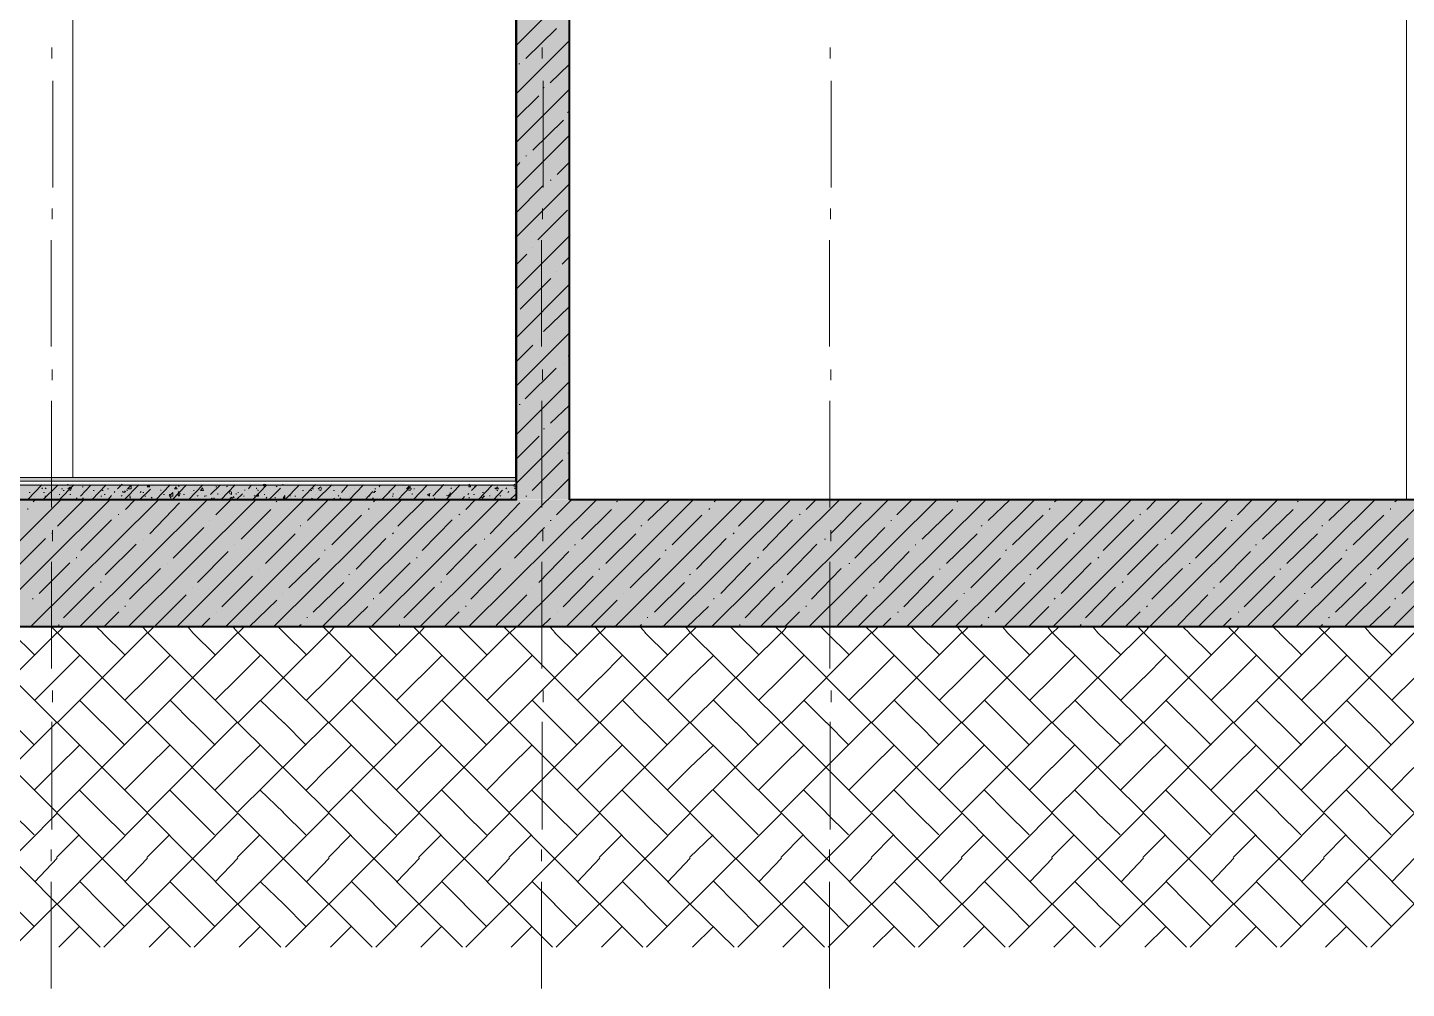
# Model space of a CAD drawing. Header units: millimetres. Extents: x -135211 to 49383, y -8033 to 228499.
# Drawn here: x -68908 to -62445, y 1049 to 5554 of the extents above; entities that cross this region are included whole.
import ezdxf

# ---------------------------------------------------------------- set-up
doc = ezdxf.new("R2010")
doc.units = ezdxf.units.MM
doc.layers.add('PDF _Геометрия', color=7, linetype='Continuous', true_color=0x1d1d1d)
doc.layers.add('PDF _Сплошная заливка', color=7, linetype='Continuous', true_color=0xffffff)

msp = doc.modelspace()

# ---------------------------------------------------------------- hatches: boundary and pattern name
at = {"layer": 'PDF _Сплошная заливка', "transparency": 33554559}
h = msp.add_hatch(color=256, dxfattribs=at)
h.paths.add_polyline_path([(-66371.7, 5963.3), (-66371.7, 6472.2), (-66618.2, 6472.2), (-66618.2, 5963.3)])
h.paths.add_polyline_path([(-66371.7, 5662.7), (-66618.2, 5662.7), (-66618.2, 3343), (-66371.7, 3343)])
msp.add_hatch(color=256, dxfattribs=at).paths.add_polyline_path([(-76014.6, 3427.7), (-76106.4, 3428.2), (-77396.3, 3428.2), (-77396.3, 3343), (-66621.4, 3343), (-66621.4, 3415), (-74630.4, 3419.2), (-75320.4, 3423.4)])
at = {"layer": 'PDF _Сплошная заливка', "true_color": 0xf4f4f4, "transparency": 33554559}
msp.add_hatch(color=7, dxfattribs=at).paths.add_polyline_path([(-76279.9, 3444.1), (-75637.9, 3440.4), (-74918.3, 3436.1), (-74630.4, 3431.9), (-66621.4, 3427.7), (-66621.4, 3444.1), (-70846, 3444.1), (-70846, 3436.1), (-71849.3, 3440.4), (-72378.7, 3444.1)])
at = {"layer": 'PDF _Сплошная заливка', "transparency": 33554559}
h = msp.add_hatch(color=256, dxfattribs=at)
h.paths.add_polyline_path([(-50950.6, 2746.2), (-50950.6, 3341.5), (-104045.4, 3341.5), (-104045.4, 2746.2)])
h.paths.add_polyline_path([(-26352.2, 3341.5), (-26352.2, 2746.2), (646.3, 2746.2), (646.3, 3341.5), (-4602.7, 3341.5), (-4602.7, 3279.5), (-4848.3, 3279.5), (-4848.3, 3341.5)])
h.paths.add_polyline_path([(-26398.8, 2746.2), (-26398.8, 3341.5), (-50899.8, 3341.5), (-50899.8, 2746.2)])

# ---------------------------------------------------------------- linework, layer by layer
at = {"layer": 'PDF _Геометрия', "color": 7, "lineweight": 40}
for points in [[(-104046.1, 2746.4), (-50951, 2746.4), (-50951, 3343.3), (-50951, 6475.7), (-50951, 6716.9), (-66371.9, 6716.9)], [(-66618.2, 5659.3), (-66618.2, 3339.5), (-77396.3, 3339.5), (-77396.3, 6472.2)], [(-54646.7, 6472.2), (-51196.7, 6472.2), (-51196.7, 3339.6), (-66368.7, 3339.6)], [(-66368.4, 3339.5), (-66368.4, 5659.3)]]:
    msp.add_lwpolyline(points, dxfattribs=at)
at = {"layer": 'PDF _Геометрия', "color": 7, "lineweight": 9}
for points in [[(-70846.1, 3444.7), (-69398.2, 3444.7), (-69398.2, 6475.8), (-69398.2, 3444.7), (-68695.7, 3444.7), (-68695.7, 6475.8), (-68695.7, 3444.7), (-66621.5, 3444.7), (-66621.5, 5662.8)], [(-61842.8, 3339.5), (-61842.8, 6472.2), (-61842.8, 3339.5), (-62444.2, 3339.5), (-62444.2, 6472.2), (-62444.2, 3339.5), (-66368.4, 3339.5), (-66368.4, 6472.2)], [(-68794.8, 5410.1), (-68794.8, 5460.8)], [(-66495.9, 5410.1), (-66495.9, 5460.8)], [(-65145.8, 5410.1), (-65145.8, 5460.8)], [(-68790.5, 4804.7), (-68790.5, 5304.4)], [(-66492.1, 4804.7), (-66492.1, 5304.4)], [(-65141.3, 4804.7), (-65141.3, 5304.4)], [(-68793.7, 4655.6), (-68793.7, 4706.4)], [(-66495.2, 4655.6), (-66495.2, 4706.4)], [(-65144.7, 4655.6), (-65144.7, 4706.4)], [(-68797.9, 4058.9), (-68797.9, 4558.5)], [(-66499.2, 4058.9), (-66499.2, 4558.5)], [(-65148.9, 4058.9), (-65148.9, 4558.5)], [(-68792.9, 3901), (-68792.9, 3951.9)], [(-66494.1, 3901), (-66494.1, 3951.9)], [(-65143.4, 3901), (-65143.4, 3951.9)], [(-68796.8, 3304.4), (-68796.8, 3803.8)], [(-66498.2, 3304.4), (-66498.2, 3803.8)], [(-65148, 3304.4), (-65148, 3803.8)], [(-66621, 3444.1), (-66621, 3427.2), (-74630.1, 3427.2), (-77398.6, 3444.1), (-74630.1, 3427.2)], [(-77396.3, 3428.2), (-77396.3, 3339.5), (-66618.2, 3339.5), (-66618.2, 3411.3)], [(-77394.9, 3426.6), (-74626.2, 3409.7), (-66616.5, 3409.7), (-66616.5, 3422.1)], [(251.1, 3341.6), (640.3, 3341.6), (640.3, 2744.7), (-104032.8, 2744.7)], [(-68791.7, 3146.4), (-68791.7, 3197.4)], [(-66492.9, 3146.4), (-66492.9, 3197.4)], [(-65142.5, 3146.4), (-65142.5, 3197.4)], [(-68795.8, 2549.8), (-68795.8, 3049.5)], [(-66497.2, 2549.8), (-66497.2, 3049.5)], [(-65147, 2549.8), (-65147, 3049.5)], [(-68791.2, 2391.9), (-68791.2, 2447)], [(-66492.1, 2391.9), (-66492.1, 2447)], [(-65141.7, 2391.9), (-65141.7, 2447)], [(-68794.8, 1795.2), (-68794.8, 2299.1)], [(-66496.3, 1795.2), (-66496.3, 2299.1)], [(-65145.9, 1795.2), (-65145.9, 2299.1)], [(-68797.8, 1646.1), (-68797.8, 1701.3)], [(-66499.2, 1646.1), (-66499.2, 1701.3)], [(-65148.8, 1646.1), (-65148.8, 1701.3)], [(-68797.7, 1049.4), (-68797.7, 1548.7)], [(-66499.6, 1049.4), (-66499.6, 1548.7)], [(-65148.9, 1049.4), (-65148.9, 1548.7)]]:
    msp.add_lwpolyline(points, dxfattribs=at)
at = {"layer": 'PDF _Геометрия', "lineweight": 9}
for points in [[(-66616.7, 5471.5), (-66430.5, 5657.8)], [(-66572.2, 5410.1), (-66428.3, 5549.7)], [(-66617.4, 5243.4), (-66367.6, 5493.2)], [(-66605, 5383.8), (-66600.7, 5383.8)], [(-66458.1, 5296.1), (-66369.1, 5380.7)], [(-66617.7, 5015.3), (-66368, 5265)], [(-66491, 5269.7), (-66486.7, 5274.1)], [(-66617.6, 5129.4), (-66511.4, 5235.1)], [(-66540.4, 4980.2), (-66396.5, 5119.7)], [(-66377, 5155.7), (-66372.6, 5160)], [(-66622.4, 4795.9), (-66372.8, 5045.6)], [(-66617.8, 4901.2), (-66600.8, 4922.2)], [(-66573.3, 4953.9), (-66568.9, 4953.9)], [(-66426.4, 4866.1), (-66367, 4925.5)], [(-66622.9, 4567.8), (-66372.9, 4817.4)], [(-66622.7, 4681.9), (-66491.3, 4813.3)], [(-66458.9, 4839.8), (-66454.6, 4839.8)], [(-66516.9, 4559), (-66377, 4698.5)], [(-66615.2, 4330.9), (-66365.3, 4580.9)], [(-66614.8, 4445), (-66568.2, 4491.6)], [(-66541.2, 4524), (-66541.2, 4524)], [(-66402.6, 4445), (-66373.2, 4474.4)], [(-66427, 4409.9), (-66427, 4409.9)], [(-66615.3, 4102.8), (-66365.9, 4352.7)], [(-66598.8, 4234.4), (-66455.1, 4378.5)], [(-66489.2, 4129.1), (-66370.5, 4243.4)], [(-66615.9, 3874.7), (-66366.1, 4124.4)], [(-66509.2, 4094), (-66509.2, 4094)], [(-66615.9, 3988.7), (-66539.4, 4064.8)], [(-66375, 4015.1), (-66370.6, 4015.1)], [(-66575.2, 3813.3), (-66431.1, 3957.3)], [(-66395.5, 3980), (-66395.5, 3980)], [(-66616.4, 3646.5), (-66366.8, 3896.2)], [(-66604.1, 3786.9), (-66599.7, 3786.9)], [(-66457.1, 3699.2), (-66368.3, 3784)], [(-66617, 3418.4), (-66367, 3668)], [(-66616.6, 3532.5), (-66510.7, 3638.4)], [(-66490.1, 3672.9), (-66485.7, 3672.9)], [(-66375.6, 3558.8), (-66371.6, 3558.8)], [(-66543.4, 3383.3), (-66399.4, 3527.3)], [(-66470.1, 3339.5), (-66368.4, 3441.2)], [(-68908.2, 3339.5), (-68840.9, 3411.3)], [(-68900.9, 3374.6), (-68896.9, 3374.6)], [(-68842.4, 3396.1), (-68838, 3392.1)], [(-68836.4, 3339.5), (-68768.6, 3407.3)], [(-68833.1, 3374.6), (-68829.1, 3374.6)], [(-68825.5, 3396.1), (-68821, 3392.1)], [(-68799.5, 3365.8), (-68799.5, 3365.8)], [(-68761.1, 3365.8), (-68756.7, 3365.8)], [(-68760.1, 3339.5), (-68692.3, 3411.3)], [(-68749.2, 3392.1), (-68744.8, 3392.1)], [(-68741, 3383.3), (-68736.6, 3383.3)], [(-68720.2, 3413.7), (-68720.2, 3409.7)], [(-68719.4, 3392.1), (-68706.9, 3400.6)], [(-68715.6, 3387.8), (-68707.1, 3383.3), (-68702.7, 3395.8)], [(-68710.3, 3365.8), (-68705.8, 3365.8)], [(-68659.7, 3357), (-68612.9, 3407.9)], [(-68652.3, 3400.9), (-68647.8, 3400.9)], [(-68647.8, 3383.3), (-68647.8, 3383.3)], [(-68647.4, 3383.3), (-68647.4, 3383.3)], [(-68608, 3339.5), (-68540.2, 3411.3)], [(-68601, 3383.3), (-68597, 3383.3)], [(-68558.2, 3383.3), (-68554.2, 3383.3)], [(-68549.3, 3365.8), (-68545.3, 3365.8)], [(-68533.9, 3392.1), (-68529.5, 3392.1)], [(-68503.1, 3374.6), (-68498.7, 3379)], [(-68486.7, 3392.1), (-68465.7, 3413.1)], [(-68464.8, 3379), (-68452.3, 3374.6), (-68452.3, 3383)], [(-68461.2, 3374.6), (-68448.3, 3378.6)], [(-68456.8, 3374.6), (-68456.8, 3374.6)], [(-68455.4, 3339.5), (-68387.6, 3411.3)], [(-68444.1, 3387.3), (-68440.1, 3383.3)], [(-68383.6, 3339.5), (-68332.7, 3390.3)], [(-68380.5, 3374.6), (-68376.1, 3379)], [(-68367.6, 3374.6), (-68363.6, 3374.6)], [(-68339.4, 3409.3), (-68334.9, 3400.9), (-68347.8, 3400.9), (-68343.4, 3409.3)], [(-68342.9, 3405.3), (-68338.9, 3400.9)], [(-68318, 3400.9), (-68318, 3400.9)], [(-68307.3, 3339.5), (-68239.5, 3411.3)], [(-68283.6, 3383.3), (-68283.6, 3387.8)], [(-68270.6, 3365.8), (-68266.1, 3365.8)], [(-68245.1, 3365.8), (-68240.7, 3365.8)], [(-68231, 3339.5), (-68163.2, 3411.3)], [(-68206.3, 3365.8), (-68193.9, 3369.8)], [(-68206.1, 3365.5), (-68197.6, 3357), (-68193.6, 3369.5)], [(-68202.6, 3374.6), (-68198.1, 3379)], [(-68198.9, 3400.9), (-68198.9, 3405.3)], [(-68176.9, 3365.8), (-68172.4, 3365.8)], [(-68154.7, 3339.5), (-68087.3, 3411.3)], [(-68131.1, 3383.3), (-68127.1, 3383.3)], [(-68050.3, 3365.8), (-68007.9, 3408.1)], [(-68025.5, 3400.9), (-68021.5, 3400.9)], [(-68015.9, 3365.8), (-68015.9, 3369.8)], [(-68002.6, 3339.5), (-67934.8, 3411.3)], [(-67975.2, 3400.9), (-67971.2, 3404.9)], [(-67965.4, 3374.6), (-67956.9, 3383)], [(-67961.5, 3369.8), (-67953, 3365.8), (-67953, 3378.3)], [(-67931.2, 3369.8), (-67931.2, 3365.8)], [(-67930.3, 3339.5), (-67900.9, 3368.9)], [(-67923.5, 3374.6), (-67919.4, 3374.6)], [(-67889.4, 3383.3), (-67889.4, 3387.3)], [(-67873.2, 3392.1), (-67860.8, 3409)], [(-67854.5, 3339.5), (-67786.6, 3411.3)], [(-67834.9, 3392.1), (-67834.9, 3396.1)], [(-67830.1, 3387.3), (-67826.1, 3383.3)], [(-67805.7, 3409.7), (-67797.2, 3413.7)], [(-67805.3, 3409.3), (-67792.9, 3400.9), (-67792.9, 3413.4)], [(-67800.1, 3365.8), (-67796.1, 3365.8)], [(-67778.2, 3339.5), (-67723.3, 3394.3)], [(-67742.5, 3400.9), (-67738, 3404.9)], [(-67732.6, 3374.6), (-67732.6, 3374.6)], [(-67721.1, 3400.9), (-67721.1, 3400.9)], [(-67712.5, 3409.7), (-67712.5, 3413.7)], [(-67701.9, 3339.5), (-67634.1, 3411.3)], [(-67621.9, 3348.2), (-67558.1, 3411.6)], [(-67619.2, 3383.3), (-67614.8, 3383.3)], [(-67580.4, 3383.3), (-67576.4, 3383.3)], [(-67572.8, 3392.1), (-67568.3, 3392.1)], [(-67559.2, 3365.8), (-67559.2, 3365.8)], [(-67553.8, 3339.5), (-67481.9, 3411.3)], [(-67546.9, 3392.1), (-67534.4, 3400.6)], [(-67543, 3387.8), (-67534.5, 3383.3), (-67530.1, 3395.8)], [(-67505.4, 3400.9), (-67505.4, 3400.9)], [(-67475, 3400.9), (-67475, 3400.9)], [(-67474.8, 3383.3), (-67470.3, 3383.3)], [(-67436.5, 3374.6), (-67407.1, 3408.4)], [(-67401.2, 3339.5), (-67333.8, 3411.3)], [(-67377.9, 3392.1), (-67377.9, 3392.1)], [(-67325.3, 3339.5), (-67291.4, 3377.4)], [(-67293.6, 3409.7), (-67289.1, 3409.7)], [(-67292.5, 3379), (-67284, 3374.6), (-67279.6, 3383)], [(-67288.5, 3374.6), (-67276, 3378.6)], [(-67280.3, 3392.1), (-67275.9, 3392.1)], [(-67259.7, 3400.9), (-67255.7, 3409.3)], [(-67249.1, 3339.5), (-67181.2, 3411.3)], [(-67216.7, 3374.6), (-67212.2, 3374.6)], [(-67195.3, 3369.8), (-67195.3, 3365.8)], [(-67174.3, 3383.3), (-67174.3, 3383.3)], [(-67172.8, 3339.5), (-67113.4, 3402.8)], [(-67132.3, 3392.1), (-67119.4, 3404.6)], [(-67127.9, 3387.8), (-67115.4, 3383.3), (-67115.4, 3400.3)], [(-67110.9, 3392.1), (-67106.9, 3392.1)], [(-67106.1, 3365.8), (-67106.1, 3369.8)], [(-67100.9, 3339.5), (-67033.1, 3411.3)], [(-67098.4, 3392.1), (-67094, 3392.1)], [(-67033.9, 3365.8), (-67021.4, 3369.8)], [(-67033.5, 3365.5), (-67025, 3357), (-67025, 3369.5)], [(-67013.8, 3383.3), (-67013.8, 3383.3)], [(-67008.1, 3357), (-66957.2, 3411.9)], [(-67005.6, 3409.7), (-67001.6, 3409.7)], [(-66997.2, 3409.7), (-66993.2, 3409.7)], [(-66993.2, 3409.7), (-66993.2, 3409.7)], [(-66948.4, 3339.5), (-66880.6, 3411.3)], [(-66944.7, 3361), (-66927.8, 3357), (-66927.8, 3374)], [(-66940.7, 3357), (-66923.8, 3369.5)], [(-66925, 3392.1), (-66921, 3396.1)], [(-66904, 3400.9), (-66904, 3400.9)], [(-66843.9, 3365.8), (-66839.5, 3369.8)], [(-66840.7, 3409.7), (-66836.3, 3413.7)], [(-66832.3, 3409.3), (-66832.3, 3400.9), (-66840.7, 3400.9), (-66836.3, 3409.3)], [(-66827.4, 3383.3), (-66802, 3408.7)], [(-66818, 3365.8), (-66813.6, 3365.8)], [(-66814.9, 3400.9), (-66810.9, 3400.9)], [(-66795.8, 3339.5), (-66728.4, 3411.3)], [(-66776.1, 3374.6), (-66771.7, 3374.6)], [(-66724, 3339.5), (-66681.6, 3385.9)], [(-66717.7, 3396.1), (-66713.2, 3392.1)], [(-66708.3, 3383.3), (-66704.3, 3383.3)], [(-66666.9, 3392.1), (-66662.4, 3396.1)], [(-66657.5, 3374.6), (-66653, 3379)], [(-66647.7, 3339.5), (-66618.2, 3368.9)], [(-66633, 3409.7), (-66624.6, 3413.7)], [(-66629, 3404.9), (-66620.5, 3400.9), (-66616.1, 3404.9)], [(-66624.1, 3396.1), (-66624.1, 3392.1)], [(-69353.1, 2742.8), (-68752.2, 3339.7)], [(-69124.6, 2742.8), (-68523.2, 3339.7)], [(-68906.9, 3295.6), (-68906.9, 3299.6)], [(-68896.1, 2742.8), (-68294.8, 3339.7)], [(-68882.2, 3330.7), (-68869.7, 3343.2)], [(-68874.7, 3357), (-68874.7, 3357)], [(-68828.3, 3357), (-68824.3, 3357)], [(-68768.3, 3216.6), (-68641, 3343.5)], [(-68680, 3348.2), (-68676, 3348.2)], [(-68667.2, 2742.8), (-68066.3, 3339.7)], [(-68650.6, 3348.2), (-68646.1, 3348.2)], [(-68608.8, 3357), (-68608.8, 3357)], [(-68565.6, 3357), (-68561.1, 3357)], [(-68531.7, 3339.5), (-68514.7, 3360.4)], [(-68519.6, 3357), (-68515.2, 3357)], [(-68469.2, 3357), (-68464.8, 3361)], [(-68449.8, 3295.6), (-68407.4, 3338)], [(-68438.7, 2742.8), (-67837.8, 3339.7)], [(-68430, 3357), (-68426, 3357)], [(-68429.7, 3348.2), (-68425.7, 3352.2)], [(-68358.6, 3357), (-68354.2, 3357)], [(-68335.8, 3181.5), (-68195.8, 3325.5)], [(-68328.5, 3352.2), (-68324.5, 3348.2)], [(-68239.3, 3352.2), (-68235.3, 3348.2)], [(-68210.2, 2742.8), (-67613.3, 3339.7)], [(-68197.1, 3339.5), (-68197.1, 3343.5)], [(-68137.7, 3343.5), (-68137.7, 3339.5)], [(-68112.9, 3357), (-68108.4, 3361)], [(-68079.9, 3357), (-68075.4, 3357)], [(-68070.5, 3357), (-68070.5, 3361)], [(-68049, 3339.5), (-68045, 3347.9), (-68040.5, 3339.5)], [(-68036.8, 3348.2), (-68032.3, 3348.2)], [(-68025.4, 3269.3), (-67953.5, 3341.2)], [(-67986.2, 3357), (-67986.2, 3357)], [(-67981.7, 2742.8), (-67384.8, 3339.7)], [(-67960, 3348.2), (-67955.6, 3348.2)], [(-67955.6, 3352.2), (-67947.1, 3348.2), (-67943.1, 3356.7)], [(-67952, 3348.2), (-67939.1, 3352.2)], [(-67896.5, 3357), (-67892.5, 3357)], [(-67846.6, 3357), (-67842.1, 3361)], [(-67795.4, 3348.2), (-67795.4, 3348.2)], [(-67790.5, 3352.2), (-67786.5, 3348.2)], [(-67757.3, 2742.8), (-67155.9, 3339.7)], [(-67748.1, 3348.2), (-67748.1, 3352.2)], [(-67743.5, 3330.7), (-67739.5, 3334.7)], [(-67706.2, 3352.2), (-67701.8, 3348.2)], [(-67677.5, 3361), (-67677.5, 3357)], [(-67655.7, 3357), (-67651.7, 3357)], [(-67608.6, 3343.5), (-67604.6, 3339.5)], [(-67596.6, 3242.9), (-67499.7, 3340.3)], [(-67579.2, 3339.5), (-67574.7, 3347.9), (-67574.7, 3339.5)], [(-67528.8, 2742.8), (-66927.4, 3339.7)], [(-67477.5, 3339.5), (-67469, 3347.9)], [(-67453.2, 3357), (-67448.7, 3361)], [(-67443.9, 3348.2), (-67439.9, 3348.2)], [(-67401.5, 3357), (-67401.5, 3357)], [(-67326.1, 3357), (-67326.1, 3357)], [(-67311, 3295.6), (-67307, 3299.6)], [(-67308.2, 3361), (-67304.2, 3357)], [(-67299.8, 2742.8), (-66698.9, 3339.7)], [(-67291.4, 3348.2), (-67287.3, 3348.2)], [(-67286.2, 3330.7), (-67273.7, 3343.2)], [(-67199, 3357), (-67194.9, 3357)], [(-67172.5, 3216.6), (-67045.1, 3343.5)], [(-67071.3, 2742.8), (-66470.4, 3339.7)], [(-67024.7, 3339.5), (-67020.2, 3343.5)], [(-67003.2, 3348.2), (-66999.2, 3348.2)], [(-66935.8, 3357), (-66931.8, 3357)], [(-66872.1, 3339.5), (-66859.6, 3356.4)], [(-66853.9, 3295.6), (-66811.5, 3338)], [(-66842.8, 2742.8), (-66241.5, 3339.7)], [(-66838.6, 3348.2), (-66838.6, 3352.2)], [(-66783.3, 3352.2), (-66774.8, 3348.2), (-66770.3, 3360.7)], [(-66779.3, 3348.2), (-66766.8, 3356.7)], [(-66741.8, 3357), (-66741.8, 3361)], [(-66740.9, 3339.5), (-66736.9, 3343.5), (-66736.9, 3339.5)], [(-66739.6, 3181.5), (-66600.1, 3325.5)], [(-66694.5, 3361), (-66690.5, 3357)], [(-66614.3, 2742.8), (-66013, 3339.7)], [(-66572.3, 3357), (-66567.8, 3357)], [(-66429.4, 3269.3), (-66357.5, 3341.2)], [(-66385.4, 2742.8), (-65788.5, 3339.7)], [(-66156.9, 2742.8), (-65560, 3339.7)], [(-66147.5, 3330.7), (-66143.5, 3334.7)], [(-66000.9, 3242.9), (-65899.5, 3340.3)], [(-65932.5, 2742.8), (-65331.5, 3339.7)], [(-65715.2, 3295.6), (-65710.7, 3299.6)], [(-65704, 2742.8), (-65103, 3339.7)], [(-65690.6, 3330.7), (-65677.7, 3343.2)], [(-65576.2, 3216.6), (-65449.3, 3343.5)], [(-65475.5, 2742.8), (-64874.1, 3339.7)], [(-65258.1, 3295.6), (-65215.6, 3338)], [(-65247, 2742.8), (-64645.6, 3339.7)], [(-65143.9, 3181.5), (-65000, 3325.5)], [(-65018, 2742.8), (-64417.1, 3339.7)], [(-64833.4, 3269.3), (-64761.5, 3341.2)], [(-64789.5, 2742.8), (-64188.6, 3339.7)], [(-64561, 2742.8), (-63960.1, 3339.7)], [(-64551.9, 3330.7), (-64547.5, 3334.7)], [(-64404.8, 3242.9), (-64303.4, 3340.3)], [(-64332.5, 2742.8), (-63735.7, 3339.7)], [(-64119.3, 3295.6), (-64114.8, 3299.6)], [(-64104.1, 2742.8), (-63507.2, 3339.7)], [(-64094.6, 3330.7), (-64077.7, 3343.2)], [(-63980.4, 3216.6), (-63853.5, 3343.5)], [(-63879.6, 2742.8), (-63278.2, 3339.7)], [(-63661.7, 3295.6), (-63619.8, 3338)], [(-63651.1, 2742.8), (-63049.7, 3339.7)], [(-63547.8, 3181.5), (-63403.8, 3325.5)], [(-63422.2, 2742.8), (-62821.3, 3339.7)], [(-63237.3, 3269.3), (-63165.5, 3341.2)], [(-63193.7, 2742.8), (-62592.8, 3339.7)], [(-62965.2, 2742.8), (-62363.8, 3339.7)], [(-62955.9, 3330.7), (-62951.9, 3334.7)], [(-62809.1, 3242.9), (-62707.2, 3340.3)], [(-62736.7, 2742.8), (-62135.3, 3339.7)], [(-62518.9, 3295.6), (-62518.9, 3299.6)], [(-62507.7, 2742.8), (-61910.9, 3339.7)], [(-62498.6, 3330.7), (-62481.7, 3343.2)], [(-68658.5, 3102.6), (-68514.3, 3246.7)], [(-68482.2, 3269.3), (-68482.2, 3273.3)], [(-68054.1, 3242.9), (-68054.1, 3242.9)], [(-67907.1, 3155.2), (-67767.6, 3294.7)], [(-67482.7, 3128.9), (-67343.1, 3268.5)], [(-67058.4, 3102.6), (-66918.7, 3246.7)], [(-66886.6, 3269.3), (-66882.2, 3273.3)], [(-66457.9, 3242.9), (-66453.9, 3242.9)], [(-66311.3, 3155.2), (-66171.8, 3294.7)], [(-65886.7, 3128.9), (-65747.1, 3268.5)], [(-65462.3, 3102.6), (-65322.6, 3246.7)], [(-65290.6, 3269.3), (-65286.2, 3273.3)], [(-64862.2, 3242.9), (-64857.8, 3242.9)], [(-64715.5, 3155.2), (-64571.5, 3294.7)], [(-64290.8, 3128.9), (-64147.1, 3268.5)], [(-63866.6, 3102.6), (-63722.5, 3246.7)], [(-63694.6, 3269.3), (-63690.6, 3273.3)], [(-63266.1, 3242.9), (-63262.1, 3242.9)], [(-63119.2, 3155.2), (-62975.6, 3294.7)], [(-62694.8, 3128.9), (-62551.2, 3268.5)], [(-68793.2, 3181.5), (-68793.2, 3185.6)], [(-68225.7, 3067.5), (-68082, 3211.2)], [(-67793.3, 3041.1), (-67653.5, 3180.9)], [(-67629.7, 3216.6), (-67629.7, 3220.6)], [(-67197, 3181.5), (-67192.5, 3185.6)], [(-66625.7, 3067.5), (-66486, 3211.2)], [(-66197.2, 3041.1), (-66057.5, 3180.9)], [(-66033.4, 3216.6), (-66029.4, 3220.6)], [(-65600.9, 3181.5), (-65596.8, 3185.6)], [(-65029.8, 3067.5), (-64890.1, 3211.2)], [(-64601.1, 3041.1), (-64457.4, 3180.9)], [(-64437.6, 3216.6), (-64433.5, 3220.6)], [(-64005.2, 3181.5), (-64000.7, 3185.6)], [(-63433.8, 3067.5), (-63289.6, 3211.2)], [(-63005.1, 3041.1), (-62861.3, 3180.9)], [(-62841.7, 3216.6), (-62837.7, 3220.6)], [(-68968.9, 3014.8), (-68825.1, 3158.7)], [(-68544.1, 2988.5), (-68400.2, 3132.4)], [(-68364.7, 3155.2), (-68364.7, 3155.2)], [(-67939.9, 3128.9), (-67939.9, 3128.9)], [(-67515.3, 3102.6), (-67515.3, 3106.6)], [(-67368.7, 3014.8), (-67228.8, 3158.7)], [(-66944.2, 2988.5), (-66804.3, 3132.4)], [(-66768.4, 3155.2), (-66764.4, 3155.2)], [(-66344, 3128.9), (-66339.9, 3128.9)], [(-65919.7, 3102.6), (-65915.2, 3106.6)], [(-65772.9, 3014.8), (-65633.1, 3158.7)], [(-65348.3, 2988.5), (-65208.4, 3132.4)], [(-65172.6, 3155.2), (-65168.1, 3155.2)], [(-64748, 3128.9), (-64744, 3128.9)], [(-64323.6, 3102.6), (-64319.6, 3106.6)], [(-64176.7, 3014.8), (-64032.8, 3158.7)], [(-63752.4, 2988.5), (-63608.5, 3132.4)], [(-63576.8, 3155.2), (-63572.3, 3155.2)], [(-63152.1, 3128.9), (-63148, 3128.9)], [(-62728, 3102.6), (-62723.5, 3106.6)], [(-62580.9, 3014.8), (-62437.1, 3158.7)], [(-68854.7, 2900.8), (-68710.6, 3044.8)], [(-68678.9, 3067.5), (-68678.9, 3071.5)], [(-68250.7, 3041.1), (-68250.7, 3041.1)], [(-68111.6, 2953.4), (-67967.7, 3097.4)], [(-67683.5, 2927.1), (-67539.5, 3066.6)], [(-67258.7, 2900.8), (-67115, 3044.8)], [(-67083, 3067.5), (-67083, 3071.5)], [(-66654.6, 3041.1), (-66654.6, 3041.1)], [(-66511.4, 2953.4), (-66371.9, 3097.4)], [(-66083.1, 2927.1), (-65943.6, 3066.6)], [(-65658.6, 2900.8), (-65519, 3044.8)], [(-65487, 3067.5), (-65482.5, 3071.5)], [(-65058.5, 3041.1), (-65054, 3041.1)], [(-64915.6, 2953.4), (-64776.1, 3097.4)], [(-64487.2, 2927.1), (-64347.7, 3066.6)], [(-64062.6, 2900.8), (-63923, 3044.8)], [(-63891, 3067.5), (-63886.6, 3071.5)], [(-63462.4, 3041.1), (-63458.4, 3041.1)], [(-63319.9, 2953.4), (-63175.9, 3097.4)], [(-62891.4, 2927.1), (-62747.3, 3066.6)], [(-62467, 2900.8), (-62323, 3044.8)], [(-68430.1, 2874.4), (-68286, 3018.6)], [(-67997.5, 2839.3), (-67853.7, 2983.1)], [(-67825.7, 3014.8), (-67825.7, 3014.8)], [(-67401.4, 2988.5), (-67401.4, 2992.5)], [(-66830, 2874.4), (-66690.3, 3018.6)], [(-66397.4, 2839.3), (-66257.7, 2983.1)], [(-66230, 3014.8), (-66225.5, 3014.8)], [(-65805.5, 2988.5), (-65801.1, 2992.5)], [(-65234.3, 2874.4), (-65094.6, 3018.6)], [(-64801.4, 2839.3), (-64661.7, 2983.1)], [(-64634.2, 3014.8), (-64629.7, 3014.8)], [(-64209.6, 2988.5), (-64205.2, 2992.5)], [(-63638.1, 2874.4), (-63494.5, 3018.6)], [(-63205.4, 2839.3), (-63061.7, 2983.1)], [(-63038, 3014.8), (-63034, 3014.8)], [(-62613.8, 2988.5), (-62609.7, 2992.5)], [(-68740.4, 2786.7), (-68596.6, 2930.5)], [(-68564.6, 2953.4), (-68564.6, 2957.4)], [(-68136.2, 2927.1), (-68136.2, 2927.1)], [(-67569.2, 2813), (-67425.4, 2952.8)], [(-67144.6, 2786.7), (-67000.8, 2930.5)], [(-66968.9, 2953.4), (-66968.9, 2957.4)], [(-66540.3, 2927.1), (-66540.3, 2927.1)], [(-65969, 2813), (-65829.3, 2952.8)], [(-65544.8, 2786.7), (-65405, 2930.5)], [(-65372.6, 2953.4), (-65368.6, 2957.4)], [(-64944.4, 2927.1), (-64940.4, 2927.1)], [(-64373.3, 2813), (-64233.6, 2952.8)], [(-63948.5, 2786.7), (-63809.2, 2930.5)], [(-63776.9, 2953.4), (-63772.9, 2957.4)], [(-63348.5, 2927.1), (-63344.1, 2927.1)], [(-62777.2, 2813), (-62633.4, 2952.8)], [(-68883.2, 2874.4), (-68883.2, 2878.5)], [(-68308.4, 2751.6), (-68164.5, 2895.5)], [(-67871.5, 2742.8), (-67740.2, 2869.7)], [(-67712, 2900.8), (-67712, 2900.8)], [(-67287, 2874.4), (-67287, 2878.5)], [(-66712.3, 2751.6), (-66568.3, 2895.5)], [(-66271.1, 2742.8), (-66144.3, 2869.7)], [(-66116, 2900.8), (-66116, 2900.8)], [(-65691.3, 2874.4), (-65691.3, 2878.5)], [(-65112.1, 2751.6), (-64972.2, 2895.5)], [(-64675.3, 2742.8), (-64548.4, 2869.7)], [(-64520, 2900.8), (-64515.9, 2900.8)], [(-64095.7, 2874.4), (-64091.2, 2878.5)], [(-63516, 2751.6), (-63376.1, 2895.5)], [(-63079.4, 2742.8), (-62952.6, 2869.7)], [(-62924, 2900.8), (-62919.9, 2900.8)], [(-62499.5, 2874.4), (-62495.5, 2878.5)], [(-68552.9, 2742.8), (-68481, 2814.8)], [(-68450.7, 2839.3), (-68450.7, 2843.4)], [(-68095.9, 2742.8), (-68053.7, 2785.1)], [(-68022.1, 2813), (-68022.1, 2813)], [(-67597.7, 2786.7), (-67597.7, 2790.7)], [(-67414.1, 2742.8), (-67312.9, 2840)], [(-66957.1, 2742.8), (-66885.1, 2814.8)], [(-66854.7, 2839.3), (-66854.7, 2843.4)], [(-66500.1, 2742.8), (-66457.4, 2785.1)], [(-66426.4, 2813), (-66426.4, 2813)], [(-66001.9, 2786.7), (-66001.9, 2790.7)], [(-65818.2, 2742.8), (-65716.6, 2840)], [(-65361.2, 2742.8), (-65289.3, 2814.8)], [(-65258.7, 2839.3), (-65258.7, 2843.4)], [(-64903.8, 2742.8), (-64861.5, 2785.1)], [(-64830.3, 2813), (-64826.3, 2813)], [(-64405.7, 2786.7), (-64401.6, 2790.7)], [(-64218.3, 2742.8), (-64120.7, 2840)], [(-63765.4, 2742.8), (-63693.4, 2814.8)], [(-63662.7, 2839.3), (-63658.7, 2843.4)], [(-63307.9, 2742.8), (-63265.6, 2785.1)], [(-63234.2, 2813), (-63230.2, 2813)], [(-62809.9, 2786.7), (-62805.8, 2790.7)], [(-62622.4, 2742.8), (-62520.8, 2840)], [(-68761.3, 2751.6), (-68761.3, 2755.6)], [(-67643, 2742.8), (-67625.9, 2755.4)], [(-67165.1, 2751.6), (-67165.1, 2755.6)], [(-66042.7, 2742.8), (-66030.1, 2755.4)], [(-65569, 2751.6), (-65569, 2755.6)], [(-64446.8, 2742.8), (-64434.2, 2755.4)], [(-63973.4, 2751.6), (-63968.9, 2755.6)], [(-62850.9, 2742.8), (-62837.9, 2755.4)]]:
    msp.add_lwpolyline(points, dxfattribs=at)
for points in [[(-68423.4, 3392.1), (-68440.3, 3392.1), (-68423.4, 3409)], [(-68227.9, 3357), (-68244.9, 3357), (-68227.9, 3374)], [(-68212.1, 3400.6), (-68207.6, 3392.1), (-68220.5, 3392.1)], [(-68088.7, 3395.8), (-68084.3, 3383.3), (-68097.2, 3383.3)], [(-67825.6, 3365.5), (-67825.6, 3357), (-67834.1, 3357)], [(-66704.8, 3400.6), (-66700.8, 3392.1), (-66713.2, 3392.1)], [(-67702.2, 3360.7), (-67702.2, 3348.2), (-67710.7, 3348.2)]]:
    msp.add_lwpolyline(points, close=True, dxfattribs=at)
at = {"layer": 'PDF _Геометрия', "color": 28, "lineweight": 9, "true_color": 0x0e0e0e}
for points in [[(-62407.5, 2718.5), (-62830.6, 2295.3), (-63254.2, 2718.5), (-63677.3, 2295.3), (-64105, 2718.5), (-64528.5, 2295.3), (-64951.7, 2718.5), (-65374.8, 2295.3), (-65802.4, 2718.5), (-66226, 2295.3), (-66649.1, 2718.5), (-67072.7, 2295.3), (-67495.8, 2718.5), (-67923.5, 2295.3), (-68346.6, 2718.5), (-68770.1, 2295.3), (-69193.3, 2718.5)], [(-62407.5, 2295.3), (-62830.6, 2718.5), (-63254.2, 2295.3), (-63677.3, 2718.5), (-64105, 2295.3), (-64528.5, 2718.5), (-64951.7, 2295.3), (-65374.8, 2718.5), (-65802.4, 2295.3), (-66226, 2718.5), (-66649.1, 2295.3), (-67072.7, 2718.5), (-67495.8, 2295.3), (-67923.5, 2718.5), (-68346.6, 2295.3), (-68770.1, 2718.5), (-69193.3, 2295.3)], [(-68874.4, 2611.2), (-68980.3, 2717.1)], [(-68742.5, 2741.7), (-68768.2, 2716.5), (-68793.4, 2741.7)], [(-68768.2, 2716.5), (-68768.2, 2716.5)], [(-68768.2, 2716.5), (-68768.2, 2716.5)], [(-68556.3, 2716.5), (-68581.9, 2741.7)], [(-68451.3, 2611.2), (-68556.7, 2717.1)], [(-68319.6, 2741.7), (-68344.8, 2716.5), (-68365.9, 2741.7)], [(-68344.8, 2716.5), (-68344.8, 2716.5)], [(-68344.8, 2716.5), (-68344.8, 2716.5)], [(-68133.3, 2716.5), (-68154.5, 2741.7)], [(-68027.7, 2611.2), (-68133.6, 2717.1)], [(-67896.2, 2741.7), (-67921.4, 2716.5), (-67942.5, 2741.7)], [(-67921.4, 2716.5), (-67921.4, 2716.5)], [(-67921.4, 2716.5), (-67921.4, 2716.5)], [(-67705.4, 2716.5), (-67731.1, 2741.7)], [(-67600.1, 2611.2), (-67706, 2717.1)], [(-67472.8, 2741.7), (-67493.9, 2716.5), (-67519.1, 2741.7)], [(-67493.9, 2716.5), (-67493.9, 2716.5)], [(-67493.9, 2716.5), (-67493.9, 2716.5)], [(-67282, 2716.5), (-67307.7, 2741.7)], [(-67177, 2611.2), (-67282.9, 2717.1)], [(-67049.4, 2741.7), (-67070.5, 2716.5), (-67095.7, 2741.7)], [(-67070.5, 2716.5), (-67070.5, 2716.5)], [(-67070.5, 2716.5), (-67070.5, 2716.5)], [(-66859, 2716.5), (-66884.2, 2741.7)], [(-66753.4, 2611.2), (-66859.3, 2717.1)], [(-66621.9, 2741.7), (-66647.1, 2716.5), (-66672.8, 2741.7)], [(-66647.1, 2716.5), (-66647.1, 2716.5)], [(-66647.1, 2716.5), (-66647.1, 2716.5)], [(-66435.6, 2716.5), (-66456.8, 2741.7)], [(-66330.3, 2611.2), (-66436.2, 2717.1)], [(-66198.5, 2741.7), (-66223.7, 2716.5), (-66244.9, 2741.7)], [(-66223.7, 2716.5), (-66223.7, 2716.5)], [(-66223.7, 2716.5), (-66223.7, 2716.5)], [(-66012.2, 2716.5), (-66033.4, 2741.7)], [(-65906.8, 2611.2), (-66012.7, 2717.1)], [(-65775.1, 2741.7), (-65800.8, 2716.5), (-65821.9, 2741.7)], [(-65800.8, 2716.5), (-65800.8, 2716.5)], [(-65800.8, 2716.5), (-65800.8, 2716.5)], [(-65584.8, 2716.5), (-65610, 2741.7)], [(-65479.1, 2611.2), (-65585, 2717.1)], [(-65351.7, 2741.7), (-65372.9, 2716.5), (-65398.5, 2741.7)], [(-65372.9, 2716.5), (-65372.9, 2716.5)], [(-65372.9, 2716.5), (-65372.9, 2716.5)], [(-65161.4, 2716.5), (-65186.6, 2741.7)], [(-65056, 2611.2), (-65161.9, 2717.1)], [(-64924.3, 2741.7), (-64949.5, 2716.5), (-64975.1, 2741.7)], [(-64949.5, 2716.5), (-64949.5, 2716.5)], [(-64949.5, 2716.5), (-64949.5, 2716.5)], [(-64738, 2716.5), (-64763.2, 2741.7)], [(-64632.5, 2611.2), (-64738.4, 2717.1)], [(-64500.9, 2741.7), (-64526.5, 2716.5), (-64547.6, 2741.7)], [(-64526.5, 2716.5), (-64526.5, 2716.5)], [(-64526.5, 2716.5), (-64526.5, 2716.5)], [(-64314.6, 2716.5), (-64335.7, 2741.7)], [(-64209.4, 2611.2), (-64315.3, 2717.1)], [(-64077.4, 2741.7), (-64103.1, 2716.5), (-64124.2, 2741.7)], [(-64103.1, 2716.5), (-64103.1, 2716.5)], [(-64103.1, 2716.5), (-64103.1, 2716.5)], [(-63891.2, 2716.5), (-63912.3, 2741.7)], [(-63781.7, 2611.2), (-63891.7, 2717.1)], [(-63654, 2741.7), (-63675.6, 2716.5), (-63700.8, 2741.7)], [(-63675.6, 2716.5), (-63675.6, 2716.5)], [(-63675.6, 2716.5), (-63675.6, 2716.5)], [(-63463.7, 2716.5), (-63489.4, 2741.7)], [(-63358.6, 2611.2), (-63464.1, 2717.1)], [(-63231.1, 2741.7), (-63252.2, 2716.5), (-63277.4, 2741.7)], [(-63252.2, 2716.5), (-63252.2, 2716.5)], [(-63252.2, 2716.5), (-63252.2, 2716.5)], [(-63040.3, 2716.5), (-63066, 2741.7)], [(-62935.1, 2611.2), (-63041, 2717.1)], [(-62803.2, 2741.7), (-62828.8, 2716.5), (-62854, 2741.7)], [(-62828.8, 2716.5), (-62828.8, 2716.5)], [(-62828.8, 2716.5), (-62828.8, 2716.5)], [(-62616.9, 2716.5), (-62638, 2741.7)], [(-62512, 2611.2), (-62617.4, 2717.1)], [(-68769.1, 2505.9), (-68663, 2612)], [(-68345.8, 2505.9), (-68239.8, 2612)], [(-67922.6, 2505.9), (-67816.5, 2612)], [(-67494.8, 2505.9), (-67389.2, 2612)], [(-67071.5, 2505.9), (-66965.5, 2612)], [(-66648.2, 2505.9), (-66542.2, 2612)], [(-66225, 2505.9), (-66118.9, 2612)], [(-65801.7, 2505.9), (-65691.6, 2612)], [(-65373.9, 2505.9), (-65268.3, 2612)], [(-64950.7, 2505.9), (-64844.6, 2612)], [(-64527.4, 2505.9), (-64421.4, 2612)], [(-64104.1, 2505.9), (-63998.1, 2612)], [(-63676.4, 2505.9), (-63570.8, 2612)], [(-63253.1, 2505.9), (-63147.5, 2612)], [(-62829.8, 2505.9), (-62723.8, 2612)], [(-68875.2, 2400.6), (-68769.5, 2506.4)], [(-68452.3, 2400.6), (-68346.1, 2506.4)], [(-68028.8, 2400.6), (-67923.1, 2506.4)], [(-67601.4, 2400.6), (-67495.2, 2506.4)], [(-67177.9, 2400.6), (-67072.2, 2506.4)], [(-66754.5, 2400.6), (-66648.8, 2506.4)], [(-66331.1, 2400.6), (-66225.3, 2506.4)], [(-65907.7, 2400.6), (-65801.9, 2506.4)], [(-65480.2, 2400.6), (-65374.4, 2506.4)], [(-65057.2, 2400.6), (-64951, 2506.4)], [(-64633.8, 2400.6), (-64528, 2506.4)], [(-64210.4, 2400.6), (-64104.6, 2506.4)], [(-63782.9, 2400.6), (-63677.1, 2506.4)], [(-63359.5, 2400.6), (-63253.7, 2506.4)], [(-62936, 2400.6), (-62830.3, 2506.4)], [(-62512.6, 2400.6), (-62406.9, 2506.4)], [(-68558.4, 2295.3), (-68664.3, 2401.2)], [(-68135.2, 2295.3), (-68240.7, 2401.2)], [(-67707.6, 2295.3), (-67817.6, 2401.2)], [(-67284, 2295.3), (-67389.9, 2401.2)], [(-66860.9, 2295.3), (-66966.8, 2401.2)], [(-66437.3, 2295.3), (-66543.2, 2401.2)], [(-66014.2, 2295.3), (-66120.1, 2401.2)], [(-65586.6, 2295.3), (-65692.5, 2401.2)], [(-65163.4, 2295.3), (-65269.3, 2401.2)], [(-64739.9, 2295.3), (-64845.8, 2401.2)], [(-64316.7, 2295.3), (-64422.6, 2401.2)], [(-63893.2, 2295.3), (-63999.1, 2401.2)], [(-63466, 2295.3), (-63571.9, 2401.2)], [(-63042.4, 2295.3), (-63148.3, 2401.2)], [(-62619.3, 2295.3), (-62725.2, 2401.2)], [(-62409.7, 1874.2), (-62832.9, 2297.5), (-63256.2, 1874.2), (-63679.5, 2297.5), (-64106.8, 1874.2), (-64530.5, 2297.5), (-64953.8, 1874.2), (-65377.1, 2297.5), (-65804.4, 1874.2), (-66227.7, 2297.5), (-66650.9, 1874.2), (-67074.2, 2297.5), (-67497.9, 1874.2), (-67925.3, 2297.5), (-68348.5, 1874.2), (-68771.8, 2297.5), (-69195.1, 1874.2)], [(-62409.7, 2297.5), (-62832.9, 1874.2), (-63256.2, 2297.5), (-63679.5, 1874.2), (-64106.8, 2297.5), (-64530.5, 1874.2), (-64953.8, 2297.5), (-65377.1, 1874.2), (-65804.4, 2297.5), (-66227.7, 1874.2), (-66650.9, 2297.5), (-67074.2, 1874.2), (-67497.9, 2297.5), (-67925.3, 1874.2), (-68348.5, 2297.5), (-68771.8, 1874.2), (-69195.1, 2297.5)], [(-68876.2, 2190.1), (-68982.3, 2296.1)], [(-68770.1, 2295.3), (-68770.1, 2295.3)], [(-68770.1, 2295.3), (-68770.1, 2295.3)], [(-68452.9, 2190.1), (-68559, 2296.1)], [(-68346.6, 2295.3), (-68346.6, 2295.3)], [(-68346.6, 2295.3), (-68346.6, 2295.3)], [(-68029.7, 2190.1), (-68135.7, 2296.1)], [(-67923.5, 2295.3), (-67923.5, 2295.3)], [(-67923.5, 2295.3), (-67923.5, 2295.3)], [(-67602.3, 2190.1), (-67707.9, 2296.1)], [(-67495.8, 2295.3), (-67495.8, 2295.3)], [(-67495.8, 2295.3), (-67495.8, 2295.3)], [(-67178.6, 2190.1), (-67284.6, 2296.1)], [(-67072.7, 2295.3), (-67072.7, 2295.3)], [(-67072.7, 2295.3), (-67072.7, 2295.3)], [(-66755.3, 2190.1), (-66861.4, 2296.1)], [(-66649.1, 2295.3), (-66649.1, 2295.3)], [(-66649.1, 2295.3), (-66649.1, 2295.3)], [(-66332, 2190.1), (-66438.1, 2296.1)], [(-66226, 2295.3), (-66226, 2295.3)], [(-66226, 2295.3), (-66226, 2295.3)], [(-65908.8, 2190.1), (-66014.8, 2296.1)], [(-65802.4, 2295.3), (-65802.4, 2295.3)], [(-65802.4, 2295.3), (-65802.4, 2295.3)], [(-65481.4, 2190.1), (-65587, 2296.1)], [(-65374.8, 2295.3), (-65374.8, 2295.3)], [(-65374.8, 2295.3), (-65374.8, 2295.3)], [(-65058.2, 2190.1), (-65163.7, 2296.1)], [(-64951.7, 2295.3), (-64951.7, 2295.3)], [(-64951.7, 2295.3), (-64951.7, 2295.3)], [(-64634.9, 2190.1), (-64740.5, 2296.1)], [(-64528.5, 2295.3), (-64528.5, 2295.3)], [(-64528.5, 2295.3), (-64528.5, 2295.3)], [(-64211.2, 2190.1), (-64317.2, 2296.1)], [(-64105, 2295.3), (-64105, 2295.3)], [(-64105, 2295.3), (-64105, 2295.3)], [(-63783.8, 2190.1), (-63893.9, 2296.1)], [(-63677.3, 2295.3), (-63677.3, 2295.3)], [(-63677.3, 2295.3), (-63677.3, 2295.3)], [(-63360.5, 2190.1), (-63466.1, 2296.1)], [(-63254.2, 2295.3), (-63254.2, 2295.3)], [(-63254.2, 2295.3), (-63254.2, 2295.3)], [(-62937.3, 2190.1), (-63042.9, 2296.1)], [(-62830.6, 2295.3), (-62830.6, 2295.3)], [(-62830.6, 2295.3), (-62830.6, 2295.3)], [(-62514, 2190.1), (-62619.6, 2296.1)], [(-68770.9, 2084.8), (-68665.2, 2190.5)], [(-68347.5, 2084.8), (-68241.7, 2190.5)], [(-67924.5, 2084.8), (-67818.3, 2190.5)], [(-67496.6, 2084.8), (-67390.8, 2190.5)], [(-67073.6, 2084.8), (-66967.8, 2190.5)], [(-66650.2, 2084.8), (-66544.4, 2190.5)], [(-66226.7, 2084.8), (-66121, 2190.5)], [(-65803.3, 2084.8), (-65693.5, 2190.5)], [(-65375.8, 2084.8), (-65270.1, 2190.5)], [(-64952.8, 2084.8), (-64846.7, 2190.5)], [(-64529.4, 2084.8), (-64423.7, 2190.5)], [(-64106, 2084.8), (-64000.3, 2190.5)], [(-63678.5, 2084.8), (-63572.8, 2190.5)], [(-63255.1, 2084.8), (-63149.3, 2190.5)], [(-62831.7, 2084.8), (-62725.9, 2190.5)], [(-68877.3, 1979.5), (-68771.4, 2085.4)], [(-68453.8, 1979.5), (-68348.3, 2085.4)], [(-68030.7, 1979.5), (-67924.8, 2085.4)], [(-67603, 1979.5), (-67497.1, 2085.4)], [(-67179.9, 1979.5), (-67074, 2085.4)], [(-66756.3, 1979.5), (-66650.4, 2085.4)], [(-66333.2, 1979.5), (-66227.3, 2085.4)], [(-65909.6, 1979.5), (-65804.2, 2085.4)], [(-65482.4, 1979.5), (-65376.5, 2085.4)], [(-65058.9, 1979.5), (-64953, 2085.4)], [(-64635.7, 1979.5), (-64529.8, 2085.4)], [(-64212.2, 1979.5), (-64106.7, 2085.4)], [(-63785, 1979.5), (-63679.1, 2085.4)], [(-63361.4, 1979.5), (-63255.5, 2085.4)], [(-62938.3, 1979.5), (-62832.4, 2085.4)], [(-62514.7, 1979.5), (-62409.3, 2085.4)], [(-68560.2, 1874.2), (-68666.2, 1980.2)], [(-68136.9, 1874.2), (-68242.9, 1980.2)], [(-67709.5, 1874.2), (-67819.2, 1980.2)], [(-67286.3, 1874.2), (-67391.9, 1980.2)], [(-66862.6, 1874.2), (-66968.6, 1980.2)], [(-66439.3, 1874.2), (-66545.4, 1980.2)], [(-66016, 1874.2), (-66122.1, 1980.2)], [(-65588.7, 1874.2), (-65694.3, 1980.2)], [(-65165.4, 1874.2), (-65271, 1980.2)], [(-64742.2, 1874.2), (-64847.8, 1980.2)], [(-64318.9, 1874.2), (-64424.5, 1980.2)], [(-63895.2, 1874.2), (-64001.2, 1980.2)], [(-63467.8, 1874.2), (-63573.9, 1980.2)], [(-63044.6, 1874.2), (-63150.2, 1980.2)], [(-62621.3, 1874.2), (-62726.9, 1980.2)], [(-68878.1, 1768.9), (-68983.9, 1874.6)], [(-68454.7, 1768.9), (-68560.5, 1874.6)], [(-68031.8, 1768.9), (-68137.5, 1874.6)], [(-67603.8, 1768.9), (-67710, 1874.6)], [(-67180.9, 1768.9), (-67286.6, 1874.6)], [(-66757.5, 1768.9), (-66863.2, 1874.6)], [(-66334.1, 1768.9), (-66439.8, 1874.6)], [(-65910.7, 1768.9), (-66016.8, 1874.6)], [(-65483.1, 1768.9), (-65588.9, 1874.6)], [(-65060.2, 1768.9), (-65165.9, 1874.6)], [(-64636.8, 1768.9), (-64742.5, 1874.6)], [(-64213.4, 1768.9), (-64319.1, 1874.6)], [(-63785.9, 1768.9), (-63895.7, 1874.6)], [(-63362.5, 1768.9), (-63468.2, 1874.6)], [(-62939.1, 1768.9), (-63045.3, 1874.6)], [(-62516.1, 1768.9), (-62621.9, 1874.6)], [(-62407.2, 1871.8), (-62830.7, 1444.3), (-63254.1, 1871.8), (-63677.1, 1444.3), (-64105.1, 1871.8), (-64528, 1444.3), (-64951.5, 1871.8), (-65374.9, 1444.3), (-65802.4, 1871.8), (-66225.9, 1444.3), (-66648.8, 1871.8), (-67072.2, 1444.3), (-67495.7, 1871.8), (-67923.2, 1444.3), (-68346.6, 1871.8), (-68769.6, 1444.3), (-69193, 1871.8)], [(-62407.2, 1444.3), (-62830.7, 1871.8), (-63254.1, 1444.3), (-63677.1, 1871.8), (-64105.1, 1444.3), (-64528, 1871.8), (-64951.5, 1444.3), (-65374.9, 1871.8), (-65802.4, 1444.3), (-66225.9, 1871.8), (-66648.8, 1444.3), (-67072.2, 1871.8), (-67495.7, 1444.3), (-67923.2, 1871.8), (-68346.6, 1444.3), (-68769.6, 1871.8), (-69193, 1444.3)], [(-68771.8, 1874.2), (-68771.8, 1874.2)], [(-68771.8, 1874.2), (-68771.8, 1874.2)], [(-68348.5, 1874.2), (-68348.5, 1874.2)], [(-68348.5, 1874.2), (-68348.5, 1874.2)], [(-67925.3, 1874.2), (-67925.3, 1874.2)], [(-67925.3, 1874.2), (-67925.3, 1874.2)], [(-67497.9, 1874.2), (-67497.9, 1874.2)], [(-67497.9, 1874.2), (-67497.9, 1874.2)], [(-67074.2, 1874.2), (-67074.2, 1874.2)], [(-67074.2, 1874.2), (-67074.2, 1874.2)], [(-66650.9, 1874.2), (-66650.9, 1874.2)], [(-66650.9, 1874.2), (-66650.9, 1874.2)], [(-66227.7, 1874.2), (-66227.7, 1874.2)], [(-66227.7, 1874.2), (-66227.7, 1874.2)], [(-65804.4, 1874.2), (-65804.4, 1874.2)], [(-65804.4, 1874.2), (-65804.4, 1874.2)], [(-65377.1, 1874.2), (-65377.1, 1874.2)], [(-65377.1, 1874.2), (-65377.1, 1874.2)], [(-64953.8, 1874.2), (-64953.8, 1874.2)], [(-64953.8, 1874.2), (-64953.8, 1874.2)], [(-64530.5, 1874.2), (-64530.5, 1874.2)], [(-64530.5, 1874.2), (-64530.5, 1874.2)], [(-64106.8, 1874.2), (-64106.8, 1874.2)], [(-64106.8, 1874.2), (-64106.8, 1874.2)], [(-63679.5, 1874.2), (-63679.5, 1874.2)], [(-63679.5, 1874.2), (-63679.5, 1874.2)], [(-63256.2, 1874.2), (-63256.2, 1874.2)], [(-63256.2, 1874.2), (-63256.2, 1874.2)], [(-62832.9, 1874.2), (-62832.9, 1874.2)], [(-62832.9, 1874.2), (-62832.9, 1874.2)], [(-68772.8, 1663.6), (-68666.9, 1769.5)], [(-68349.7, 1663.6), (-68243.8, 1769.5)], [(-67926.2, 1663.6), (-67820.3, 1769.5)], [(-67498.5, 1663.6), (-67392.6, 1769.5)], [(-67075.4, 1663.6), (-66969.5, 1769.5)], [(-66651.9, 1663.6), (-66546.5, 1769.5)], [(-66228.8, 1663.6), (-66122.9, 1769.5)], [(-65805.7, 1663.6), (-65695.2, 1769.5)], [(-65378, 1663.6), (-65272.1, 1769.5)], [(-64954.5, 1663.6), (-64848.6, 1769.5)], [(-64531.4, 1663.6), (-64425.5, 1769.5)], [(-64107.8, 1663.6), (-64002.4, 1769.5)], [(-63680.6, 1663.6), (-63574.8, 1769.5)], [(-63257.1, 1663.6), (-63151.2, 1769.5)], [(-62834, 1663.6), (-62728.1, 1769.5)], [(-68875.2, 1549.6), (-68769.6, 1659.7)], [(-68451.9, 1549.6), (-68345.8, 1659.7)], [(-68028.6, 1549.6), (-67922.5, 1659.7)], [(-67601.2, 1549.6), (-67495.1, 1659.7)], [(-67177.5, 1549.6), (-67071.9, 1659.7)], [(-66754.2, 1549.6), (-66648.6, 1659.7)], [(-66330.9, 1549.6), (-66225.3, 1659.7)], [(-65907.6, 1549.6), (-65802, 1659.7)], [(-65480.2, 1549.6), (-65374.2, 1659.7)], [(-65056.9, 1549.6), (-64950.9, 1659.7)], [(-64633.6, 1549.6), (-64527.6, 1659.7)], [(-64210.3, 1549.6), (-64104.3, 1659.7)], [(-63782.5, 1549.6), (-63676.9, 1659.7)], [(-63359.2, 1549.6), (-63253.6, 1659.7)], [(-62935.9, 1549.6), (-62830.3, 1659.7)], [(-62512.6, 1549.6), (-62406.6, 1659.7)], [(-68558.1, 1444.3), (-68663.9, 1550)], [(-68134.7, 1444.3), (-68240.9, 1550)], [(-67707.2, 1444.3), (-67817.5, 1550)], [(-67284.2, 1444.3), (-67389.9, 1550)], [(-66860.8, 1444.3), (-66966.5, 1550)], [(-66437.3, 1444.3), (-66543.1, 1550)], [(-66013.9, 1444.3), (-66119.7, 1550)], [(-65586.4, 1444.3), (-65692.1, 1550)], [(-65162.9, 1444.3), (-65269.1, 1550)], [(-64740, 1444.3), (-64845.7, 1550)], [(-64316.5, 1444.3), (-64422.3, 1550)], [(-63893.1, 1444.3), (-63998.9, 1550)], [(-63465.6, 1444.3), (-63571.3, 1550)], [(-63042.2, 1444.3), (-63148.3, 1550)], [(-62619.2, 1444.3), (-62724.9, 1550)], [(-68876.3, 1339), (-68982.1, 1444.9)], [(-68567.8, 1242.5), (-68771.1, 1445.8), (-68974, 1242.5)], [(-68769.6, 1444.3), (-68769.6, 1444.3)], [(-68769.6, 1444.3), (-68769.6, 1444.3)], [(-68452.7, 1339), (-68558.6, 1444.9)], [(-68144.6, 1242.5), (-68347.9, 1445.8), (-68550.8, 1242.5)], [(-68346.6, 1444.3), (-68346.6, 1444.3)], [(-68346.6, 1444.3), (-68346.6, 1444.3)], [(-68029.6, 1339), (-68135.5, 1444.9)], [(-67721.4, 1242.5), (-67924.3, 1445.8), (-68127.6, 1242.5)], [(-67923.2, 1444.3), (-67923.2, 1444.3)], [(-67923.2, 1444.3), (-67923.2, 1444.3)], [(-67601.9, 1339), (-67707.8, 1444.9)], [(-67293.6, 1242.5), (-67497, 1445.8), (-67699.8, 1242.5)], [(-67495.7, 1444.3), (-67495.7, 1444.3)], [(-67495.7, 1444.3), (-67495.7, 1444.3)], [(-67178.8, 1339), (-67284.7, 1444.9)], [(-66870.4, 1242.5), (-67073.8, 1445.8), (-67276.6, 1242.5)], [(-67072.2, 1444.3), (-67072.2, 1444.3)], [(-67072.2, 1444.3), (-67072.2, 1444.3)], [(-66755.2, 1339), (-66861.1, 1444.9)], [(-66447.2, 1242.5), (-66650.1, 1445.8), (-66853.4, 1242.5)], [(-66648.8, 1444.3), (-66648.8, 1444.3)], [(-66648.8, 1444.3), (-66648.8, 1444.3)], [(-66332.1, 1339), (-66438, 1444.9)], [(-66023.6, 1242.5), (-66226.9, 1445.8), (-66430.2, 1242.5)], [(-66225.9, 1444.3), (-66225.9, 1444.3)], [(-66225.9, 1444.3), (-66225.9, 1444.3)], [(-65908.5, 1339), (-66014.4, 1444.9)], [(-65596.3, 1242.5), (-65803.7, 1445.8), (-66006.6, 1242.5)], [(-65802.4, 1444.3), (-65802.4, 1444.3)], [(-65802.4, 1444.3), (-65802.4, 1444.3)], [(-65481.3, 1339), (-65586.7, 1444.9)], [(-65173.1, 1242.5), (-65375.9, 1445.8), (-65579.3, 1242.5)], [(-65374.9, 1444.3), (-65374.9, 1444.3)], [(-65374.9, 1444.3), (-65374.9, 1444.3)], [(-65057.8, 1339), (-65163.6, 1444.9)], [(-64749.4, 1242.5), (-64952.7, 1445.8), (-65156.1, 1242.5)], [(-64951.5, 1444.3), (-64951.5, 1444.3)], [(-64951.5, 1444.3), (-64951.5, 1444.3)], [(-64634.6, 1339), (-64740.5, 1444.9)], [(-64326.2, 1242.5), (-64529.5, 1445.8), (-64732.4, 1242.5)], [(-64528, 1444.3), (-64528, 1444.3)], [(-64528, 1444.3), (-64528, 1444.3)], [(-64211.1, 1339), (-64317, 1444.9)], [(-63903, 1242.5), (-64105.9, 1445.8), (-64309.2, 1242.5)], [(-64105.1, 1444.3), (-64105.1, 1444.3)], [(-64105.1, 1444.3), (-64105.1, 1444.3)], [(-63783.4, 1339), (-63893.9, 1444.9)], [(-63475.2, 1242.5), (-63678.6, 1445.8), (-63881.9, 1242.5)], [(-63677.1, 1444.3), (-63677.1, 1444.3)], [(-63677.1, 1444.3), (-63677.1, 1444.3)], [(-63360.3, 1339), (-63466.2, 1444.9)], [(-63052, 1242.5), (-63255.4, 1445.8), (-63458.3, 1242.5)], [(-63254.1, 1444.3), (-63254.1, 1444.3)], [(-63254.1, 1444.3), (-63254.1, 1444.3)], [(-62937.2, 1339), (-63042.6, 1444.9)], [(-62628.8, 1242.5), (-62831.7, 1445.8), (-63035.1, 1242.5)], [(-62830.7, 1444.3), (-62830.7, 1444.3)], [(-62830.7, 1444.3), (-62830.7, 1444.3)], [(-62513.6, 1339), (-62619.5, 1444.9)], [(-62205.7, 1242.5), (-62408.5, 1445.8), (-62611.9, 1242.5)], [(-68762.4, 1242.5), (-68665.1, 1339.8)], [(-68339.2, 1242.5), (-68241.9, 1339.8)], [(-67916, 1242.5), (-67818.7, 1339.8)], [(-67488.2, 1242.5), (-67390.9, 1339.8)], [(-67065, 1242.5), (-66967.7, 1339.8)], [(-66641.8, 1242.5), (-66544.5, 1339.8)], [(-66218.6, 1242.5), (-66120.9, 1339.8)], [(-65790.9, 1242.5), (-65693.6, 1339.8)], [(-65367.7, 1242.5), (-65270.4, 1339.8)], [(-64944.5, 1242.5), (-64846.7, 1339.8)], [(-64520.8, 1242.5), (-64423.5, 1339.8)], [(-64097.6, 1242.5), (-64000.3, 1339.8)], [(-63670.3, 1242.5), (-63572.5, 1339.8)], [(-63246.7, 1242.5), (-63149.3, 1339.8)], [(-62823.5, 1242.5), (-62726.2, 1339.8)]]:
    msp.add_lwpolyline(points, dxfattribs=at)

doc.saveas('drawing.dxf')
